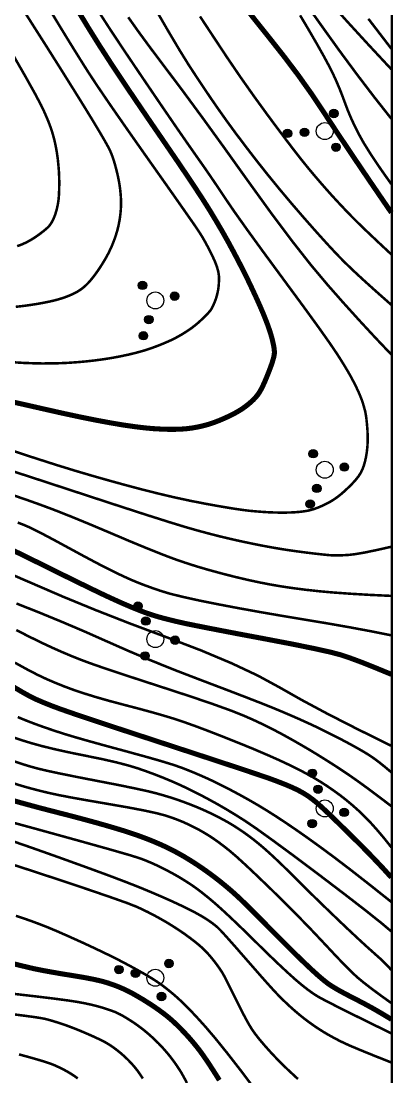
# Model space of a CAD drawing. Extents: x 396500 to 398250, y 1005980 to 1008200.
# Drawn here: x 398239.08 to 398250.08, y 1007941.11 to 1007972.28 of the extents above; entities that cross this region are included whole.
import ezdxf

# ---------------------------------------------------------------- set-up
doc = ezdxf.new("R2010")
doc.units = 0
doc.header["$LTSCALE"] = 0.5
doc.layers.get('0').update_dxf_attribs({"linetype": 'CONTINUOUS'})
doc.layers.add('ASSIST', color=7, linetype='CONTINUOUS', plot=False)
doc.layers.add('DGX', color=2, linetype='CONTINUOUS')
doc.layers.add('ZBTZ', color=3, linetype='CONTINUOUS')
doc.layers.add('绘图层', color=6, linetype='CONTINUOUS', lineweight=5)
doc.linetypes.add('1161', pattern='A,0,[149,AAA.SHX,S=0.15,R=0,X=0,Y=0],-1.6', length=1.6)

# ---------------------------------------------------------------- blocks, each defined once
blk = doc.blocks.new('*U110')
at = {"linetype": 'Continuous'}
for points in [[(-0.25, 2.2), (-0.238, 2.123), (-0.238, 2.277)], [(-0.238, 2.277), (-0.202, 2.053), (-0.202, 2.347)], [(-0.202, 2.053), (-0.238, 2.277), (-0.238, 2.123)], [(-0.202, 2.347), (-0.147, 1.998), (-0.147, 2.402)], [(-0.147, 1.998), (-0.202, 2.347), (-0.202, 2.053)], [(-0.147, 2.402), (-0.077, 1.962), (-0.077, 2.438)], [(-0.077, 1.962), (-0.147, 2.402), (-0.147, 1.998)], [(-0.077, 2.438), (0, 1.95), (0, 2.45)], [(0, 1.95), (-0.077, 2.438), (-0.077, 1.962)], [(0, 2.45), (0.077, 1.962), (0.077, 2.438)], [(0.077, 1.962), (0, 2.45), (0, 1.95)], [(0.077, 2.438), (0.147, 1.998), (0.147, 2.402)], [(0.147, 1.998), (0.077, 2.438), (0.077, 1.962)], [(0.147, 2.402), (0.202, 2.053), (0.202, 2.347)], [(0.202, 2.053), (0.147, 2.402), (0.147, 1.998)], [(0.202, 2.347), (0.238, 2.123), (0.238, 2.277)], [(0.238, 2.123), (0.202, 2.347), (0.202, 2.053)], [(0.25, 2.2), (0.238, 2.277), (0.238, 2.123)]]:
    blk.add_solid(points, dxfattribs=at)
blk = doc.blocks.new('*U109')
at = {"linetype": 'Continuous'}
for points in [[(-0.25, 1.2), (-0.238, 1.123), (-0.238, 1.277)], [(-0.238, 1.277), (-0.202, 1.053), (-0.202, 1.347)], [(-0.202, 1.053), (-0.238, 1.277), (-0.238, 1.123)], [(-0.202, 1.347), (-0.147, 0.998), (-0.147, 1.402)], [(-0.147, 0.998), (-0.202, 1.347), (-0.202, 1.053)], [(-0.147, 1.402), (-0.077, 0.962), (-0.077, 1.438)], [(-0.077, 0.962), (-0.147, 1.402), (-0.147, 0.998)], [(-0.077, 1.438), (0, 0.95), (0, 1.45)], [(0, 0.95), (-0.077, 1.438), (-0.077, 0.962)], [(0, 1.45), (0.077, 0.962), (0.077, 1.438)], [(0.077, 0.962), (0, 1.45), (0, 0.95)], [(0.077, 1.438), (0.147, 0.998), (0.147, 1.402)], [(0.147, 0.998), (0.077, 1.438), (0.077, 0.962)], [(0.147, 1.402), (0.202, 1.053), (0.202, 1.347)], [(0.202, 1.053), (0.147, 1.402), (0.147, 0.998)], [(0.202, 1.347), (0.238, 1.123), (0.238, 1.277)], [(0.238, 1.123), (0.202, 1.347), (0.202, 1.053)], [(0.25, 1.2), (0.238, 1.277), (0.238, 1.123)]]:
    blk.add_solid(points, dxfattribs=at)
blk = doc.blocks.new('*U108')
at = {"linetype": 'Continuous'}
for points in [[(-1.25, -0.6), (-1.238, -0.677), (-1.238, -0.523)], [(-1.238, -0.523), (-1.202, -0.747), (-1.202, -0.453)], [(-1.202, -0.747), (-1.238, -0.523), (-1.238, -0.677)], [(-1.202, -0.453), (-1.147, -0.802), (-1.147, -0.398)], [(-1.147, -0.802), (-1.202, -0.453), (-1.202, -0.747)], [(-1.147, -0.398), (-1.077, -0.838), (-1.077, -0.362)], [(-1.077, -0.838), (-1.147, -0.398), (-1.147, -0.802)], [(-1.077, -0.362), (-1, -0.85), (-1, -0.35)], [(-1, -0.85), (-1.077, -0.362), (-1.077, -0.838)], [(-1, -0.35), (-0.923, -0.838), (-0.923, -0.362)], [(-0.923, -0.838), (-1, -0.35), (-1, -0.85)], [(-0.923, -0.362), (-0.853, -0.802), (-0.853, -0.398)], [(-0.853, -0.802), (-0.923, -0.362), (-0.923, -0.838)], [(-0.853, -0.398), (-0.798, -0.747), (-0.798, -0.453)], [(-0.798, -0.747), (-0.853, -0.398), (-0.853, -0.802)], [(-0.798, -0.453), (-0.762, -0.677), (-0.762, -0.523)], [(-0.762, -0.677), (-0.798, -0.453), (-0.798, -0.747)], [(-0.75, -0.6), (-0.762, -0.523), (-0.762, -0.677)]]:
    blk.add_solid(points, dxfattribs=at)
blk = doc.blocks.new('*U107')
at = {"linetype": 'Continuous'}
for points in [[(0.75, -0.6), (0.762, -0.677), (0.762, -0.523)], [(0.762, -0.523), (0.798, -0.747), (0.798, -0.453)], [(0.798, -0.747), (0.762, -0.523), (0.762, -0.677)], [(0.798, -0.453), (0.853, -0.802), (0.853, -0.398)], [(0.853, -0.802), (0.798, -0.453), (0.798, -0.747)], [(0.853, -0.398), (0.923, -0.838), (0.923, -0.362)], [(0.923, -0.838), (0.853, -0.398), (0.853, -0.802)], [(0.923, -0.362), (1, -0.85), (1, -0.35)], [(1, -0.85), (0.923, -0.362), (0.923, -0.838)], [(1, -0.35), (1.077, -0.838), (1.077, -0.362)], [(1.077, -0.838), (1, -0.35), (1, -0.85)], [(1.077, -0.362), (1.147, -0.802), (1.147, -0.398)], [(1.147, -0.802), (1.077, -0.362), (1.077, -0.838)], [(1.147, -0.398), (1.202, -0.747), (1.202, -0.453)], [(1.202, -0.747), (1.147, -0.398), (1.147, -0.802)], [(1.202, -0.453), (1.238, -0.677), (1.238, -0.523)], [(1.238, -0.677), (1.202, -0.453), (1.202, -0.747)], [(1.25, -0.6), (1.238, -0.523), (1.238, -0.677)]]:
    blk.add_solid(points, dxfattribs=at)
blk = doc.blocks.new('gc160')
for centre, radius in [((0, 2.2), 0.25), ((0, 1.2), 0.25), ((0, 0), 0.5), ((-1, -0.6), 0.25), ((1, -0.6), 0.25)]:
    blk.add_circle(centre, radius)
at = {"linetype": 'Continuous'}
for name in ['*U110', '*U109', '*U108', '*U107']:
    blk.add_blockref(name, (0, 0), dxfattribs=at)

msp = doc.modelspace()

# ---------------------------------------------------------------- linework, layer by layer
at = {"layer": 'ASSIST', "linetype": '1161', "flags": 128}
msp.add_lwpolyline([(398250, 1007980.181), (398250, 1007900.306)], dxfattribs=at)
at = {"layer": 'DGX', "linetype": 'Continuous', "const_width": 0.075}
for points in [[(398238.869, 1007973.042), (398239.358, 1007972.273), (398239.843, 1007971.51), (398240.29, 1007970.801), (398240.667, 1007970.198), (398240.976, 1007969.7), (398241.215, 1007969.309), (398241.4, 1007969), (398241.543, 1007968.754), (398241.646, 1007968.57), (398241.707, 1007968.448), (398241.748, 1007968.349), (398241.789, 1007968.236), (398241.829, 1007968.109), (398241.869, 1007967.966), (398241.906, 1007967.821), (398241.937, 1007967.684), (398241.963, 1007967.554), (398241.983, 1007967.432), (398241.999, 1007967.315), (398242.011, 1007967.199), (398242.02, 1007967.083), (398242.025, 1007966.967), (398242.025, 1007966.847), (398242.018, 1007966.717), (398242.005, 1007966.578), (398241.985, 1007966.429), (398241.956, 1007966.272), (398241.917, 1007966.112), (398241.868, 1007965.948), (398241.808, 1007965.779), (398241.737, 1007965.607), (398241.655, 1007965.435), (398241.561, 1007965.262), (398241.455, 1007965.088), (398241.346, 1007964.922), (398241.241, 1007964.776), (398241.141, 1007964.649), (398241.046, 1007964.542), (398240.95, 1007964.449), (398240.844, 1007964.365), (398240.73, 1007964.292), (398240.608, 1007964.228), (398240.478, 1007964.172), (398240.341, 1007964.121), (398240.198, 1007964.075), (398240.048, 1007964.035), (398239.888, 1007963.998), (398239.715, 1007963.964), (398239.528, 1007963.931), (398239.328, 1007963.9), (398239.122, 1007963.872), (398238.919, 1007963.849)], [(398239.901, 1007972.657), (398240.234, 1007972.106), (398240.536, 1007971.613), (398240.806, 1007971.178), (398241.044, 1007970.8), (398241.323, 1007970.375), (398241.714, 1007969.8), (398242.219, 1007969.073), (398242.835, 1007968.196), (398243.435, 1007967.346), (398243.886, 1007966.703), (398244.19, 1007966.267), (398244.345, 1007966.037), (398244.429, 1007965.901), (398244.517, 1007965.747), (398244.609, 1007965.574), (398244.706, 1007965.382), (398244.794, 1007965.191), (398244.857, 1007965.023), (398244.897, 1007964.877), (398244.914, 1007964.753), (398244.915, 1007964.643), (398244.911, 1007964.538), (398244.902, 1007964.437), (398244.888, 1007964.341), (398244.869, 1007964.248), (398244.846, 1007964.16), (398244.82, 1007964.074), (398244.789, 1007963.993), (398244.757, 1007963.918), (398244.728, 1007963.854), (398244.7, 1007963.801), (398244.674, 1007963.758), (398244.639, 1007963.714), (398244.585, 1007963.653), (398244.512, 1007963.578), (398244.419, 1007963.487), (398244.317, 1007963.392), (398244.215, 1007963.306), (398244.114, 1007963.228), (398244.013, 1007963.157), (398243.914, 1007963.093), (398243.817, 1007963.033), (398243.723, 1007962.979), (398243.632, 1007962.929), (398243.531, 1007962.878), (398243.408, 1007962.822), (398243.263, 1007962.76), (398243.095, 1007962.693), (398242.909, 1007962.624), (398242.708, 1007962.559), (398242.491, 1007962.498), (398242.259, 1007962.441), (398242.016, 1007962.389), (398241.766, 1007962.342), (398241.51, 1007962.301), (398241.247, 1007962.266), (398240.982, 1007962.236), (398240.72, 1007962.213), (398240.462, 1007962.195), (398240.208, 1007962.184), (398239.952, 1007962.178), (398239.69, 1007962.177), (398239.422, 1007962.183), (398239.147, 1007962.193), (398238.843, 1007962.212)], [(398242.969, 1007972.766), (398243.411, 1007972.002), (398243.761, 1007971.412), (398244.02, 1007970.994), (398244.236, 1007970.663), (398244.455, 1007970.333), (398244.677, 1007970.004), (398244.904, 1007969.675), (398245.144, 1007969.336), (398245.409, 1007968.973), (398245.7, 1007968.587), (398246.015, 1007968.177), (398246.349, 1007967.755), (398246.697, 1007967.328), (398247.058, 1007966.898), (398247.432, 1007966.464), (398247.792, 1007966.056), (398248.109, 1007965.705), (398248.383, 1007965.41), (398248.616, 1007965.172), (398248.86, 1007964.935), (398249.172, 1007964.646), (398249.552, 1007964.303), (398250, 1007963.907)], [(398250, 1007969.402), (398249.488, 1007970.052), (398248.98, 1007970.719), (398248.475, 1007971.403), (398247.973, 1007972.103), (398247.467, 1007972.815)], [(398248.221, 1007972.806), (398248.676, 1007972.297), (398249.269, 1007971.649), (398250, 1007970.863)], [(398238.529, 1007959.698), (398239.392, 1007959.413), (398240.101, 1007959.185), (398240.656, 1007959.014), (398241.137, 1007958.872), (398241.624, 1007958.733), (398242.116, 1007958.597), (398242.614, 1007958.464), (398243.109, 1007958.339), (398243.591, 1007958.225), (398244.06, 1007958.124), (398244.517, 1007958.034), (398244.936, 1007957.959), (398245.293, 1007957.899), (398245.588, 1007957.855), (398245.819, 1007957.826), (398246.016, 1007957.808), (398246.204, 1007957.794), (398246.383, 1007957.783), (398246.554, 1007957.776), (398246.716, 1007957.773), (398246.866, 1007957.773), (398247.007, 1007957.776), (398247.136, 1007957.782), (398247.256, 1007957.791), (398247.366, 1007957.803), (398247.467, 1007957.817), (398247.558, 1007957.834), (398247.649, 1007957.857), (398247.75, 1007957.889), (398247.859, 1007957.93), (398247.977, 1007957.981), (398248.096, 1007958.039), (398248.208, 1007958.1), (398248.313, 1007958.165), (398248.41, 1007958.234), (398248.507, 1007958.31), (398248.61, 1007958.399), (398248.719, 1007958.501), (398248.834, 1007958.614), (398248.943, 1007958.732), (398249.032, 1007958.845), (398249.102, 1007958.955), (398249.153, 1007959.061), (398249.192, 1007959.171), (398249.225, 1007959.291), (398249.254, 1007959.422), (398249.277, 1007959.563), (398249.294, 1007959.714), (398249.302, 1007959.874), (398249.302, 1007960.041), (398249.295, 1007960.218), (398249.281, 1007960.386), (398249.266, 1007960.532), (398249.249, 1007960.655), (398249.23, 1007960.755), (398249.207, 1007960.844), (398249.182, 1007960.933), (398249.154, 1007961.024), (398249.123, 1007961.115), (398249.084, 1007961.214), (398249.034, 1007961.33), (398248.973, 1007961.462), (398248.899, 1007961.611), (398248.81, 1007961.781), (398248.698, 1007961.976), (398248.565, 1007962.196), (398248.41, 1007962.441), (398248.185, 1007962.774), (398247.843, 1007963.258), (398247.383, 1007963.891), (398246.807, 1007964.674), (398246.224, 1007965.467), (398245.743, 1007966.13), (398245.366, 1007966.662), (398245.092, 1007967.064), (398244.872, 1007967.395), (398244.656, 1007967.714), (398244.444, 1007968.021), (398244.236, 1007968.316), (398243.985, 1007968.675), (398243.64, 1007969.174), (398243.203, 1007969.813), (398242.673, 1007970.593), (398242.147, 1007971.373), (398241.723, 1007972.011), (398241.401, 1007972.509)], [(398242.238, 1007972.399), (398242.53, 1007971.986), (398242.901, 1007971.48), (398243.353, 1007970.88), (398243.872, 1007970.189), (398244.447, 1007969.407), (398245.078, 1007968.534), (398245.765, 1007967.572), (398246.449, 1007966.624), (398247.069, 1007965.795), (398247.627, 1007965.085), (398248.122, 1007964.495), (398248.586, 1007963.968), (398249.054, 1007963.45), (398249.525, 1007962.941), (398250, 1007962.44)], [(398250, 1007965.397), (398249.594, 1007965.777), (398249.261, 1007966.093), (398249.002, 1007966.343), (398248.817, 1007966.529), (398248.669, 1007966.683), (398248.52, 1007966.84), (398248.372, 1007966.999), (398248.224, 1007967.161), (398248.072, 1007967.332), (398247.91, 1007967.517), (398247.738, 1007967.718), (398247.557, 1007967.934), (398247.344, 1007968.198), (398247.074, 1007968.545), (398246.748, 1007968.976), (398246.366, 1007969.489), (398245.958, 1007970.051), (398245.552, 1007970.627), (398245.15, 1007971.218), (398244.751, 1007971.822), (398244.356, 1007972.422)], [(398250, 1007971.47), (398249.323, 1007972.353)], [(398238.961, 1007965.64), (398239.102, 1007965.692), (398239.229, 1007965.75), (398239.354, 1007965.818), (398239.479, 1007965.895), (398239.602, 1007965.981), (398239.714, 1007966.066), (398239.802, 1007966.138), (398239.867, 1007966.196), (398239.909, 1007966.241), (398239.938, 1007966.281), (398239.966, 1007966.323), (398239.992, 1007966.368), (398240.016, 1007966.414), (398240.039, 1007966.465), (398240.061, 1007966.519), (398240.083, 1007966.577), (398240.103, 1007966.64), (398240.123, 1007966.707), (398240.14, 1007966.78), (398240.157, 1007966.858), (398240.171, 1007966.941), (398240.184, 1007967.038), (398240.193, 1007967.156), (398240.199, 1007967.297), (398240.202, 1007967.459), (398240.201, 1007967.635), (398240.194, 1007967.815), (398240.18, 1007968.001), (398240.161, 1007968.191), (398240.135, 1007968.383), (398240.102, 1007968.572), (398240.062, 1007968.757), (398240.014, 1007968.94), (398239.954, 1007969.13), (398239.875, 1007969.338), (398239.779, 1007969.564), (398239.664, 1007969.807), (398239.482, 1007970.151), (398239.188, 1007970.678), (398238.779, 1007971.39)], [(398250, 1007956.765), (398249.569, 1007956.668), (398249.217, 1007956.595), (398248.945, 1007956.548), (398248.753, 1007956.525), (398248.609, 1007956.516), (398248.481, 1007956.511), (398248.371, 1007956.509), (398248.277, 1007956.51), (398248.162, 1007956.518), (398247.987, 1007956.535), (398247.752, 1007956.561), (398247.458, 1007956.597), (398247.141, 1007956.639), (398246.837, 1007956.684), (398246.548, 1007956.732), (398246.273, 1007956.782), (398246.004, 1007956.835), (398245.735, 1007956.89), (398245.466, 1007956.948), (398245.196, 1007957.01), (398244.916, 1007957.077), (398244.614, 1007957.155), (398244.291, 1007957.242), (398243.947, 1007957.34), (398243.466, 1007957.487), (398242.731, 1007957.72), (398241.743, 1007958.041), (398240.502, 1007958.448), (398239.273, 1007958.851), (398238.321, 1007959.157)], [(398250, 1007955.314), (398249.356, 1007955.344), (398248.784, 1007955.378), (398248.283, 1007955.414), (398247.854, 1007955.453), (398247.471, 1007955.495), (398247.106, 1007955.542), (398246.761, 1007955.593), (398246.436, 1007955.649), (398246.109, 1007955.712), (398245.762, 1007955.787), (398245.394, 1007955.874), (398245.005, 1007955.973), (398244.617, 1007956.079), (398244.253, 1007956.186), (398243.911, 1007956.295), (398243.591, 1007956.406), (398243.242, 1007956.538), (398242.812, 1007956.71), (398242.299, 1007956.922), (398241.704, 1007957.175), (398241.098, 1007957.431), (398240.554, 1007957.655), (398240.071, 1007957.846), (398239.649, 1007958.004), (398239.257, 1007958.144), (398238.864, 1007958.279)], [(398238.977, 1007957.48), (398239.123, 1007957.423), (398239.26, 1007957.367), (398239.434, 1007957.285), (398239.69, 1007957.155), (398240.028, 1007956.976), (398240.448, 1007956.748), (398240.877, 1007956.515), (398241.242, 1007956.32), (398241.543, 1007956.162), (398241.78, 1007956.043), (398241.977, 1007955.948), (398242.155, 1007955.865), (398242.315, 1007955.793), (398242.458, 1007955.732), (398242.603, 1007955.674), (398242.773, 1007955.61), (398242.966, 1007955.54), (398243.183, 1007955.465), (398243.461, 1007955.381), (398243.834, 1007955.288), (398244.303, 1007955.184), (398244.868, 1007955.07), (398245.489, 1007954.952), (398246.126, 1007954.837), (398246.779, 1007954.724), (398247.448, 1007954.613), (398248.115, 1007954.502), (398248.763, 1007954.388), (398249.391, 1007954.271), (398250, 1007954.15)], [(398238.939, 1007955.09), (398239.66, 1007954.803), (398240.348, 1007954.519), (398241.003, 1007954.239), (398241.626, 1007953.962), (398242.253, 1007953.685), (398242.921, 1007953.403), (398243.631, 1007953.117), (398244.383, 1007952.828), (398245.094, 1007952.558), (398245.681, 1007952.333), (398246.145, 1007952.152), (398246.485, 1007952.016), (398246.758, 1007951.903), (398247.023, 1007951.79), (398247.279, 1007951.678), (398247.526, 1007951.566), (398247.771, 1007951.452), (398248.021, 1007951.33), (398248.277, 1007951.202), (398248.538, 1007951.068), (398248.786, 1007950.936), (398249.003, 1007950.816), (398249.189, 1007950.708), (398249.345, 1007950.613), (398249.491, 1007950.513), (398249.648, 1007950.395), (398249.818, 1007950.259), (398250, 1007950.105)], [(398250, 1007949.105), (398249.629, 1007949.387), (398249.304, 1007949.63), (398249.025, 1007949.833), (398248.792, 1007949.997), (398248.576, 1007950.143), (398248.35, 1007950.292), (398248.113, 1007950.443), (398247.866, 1007950.598), (398247.609, 1007950.755), (398247.343, 1007950.911), (398247.069, 1007951.068), (398246.786, 1007951.225), (398246.497, 1007951.378), (398246.206, 1007951.523), (398245.913, 1007951.66), (398245.618, 1007951.789), (398245.254, 1007951.933), (398244.752, 1007952.114), (398244.113, 1007952.332), (398243.338, 1007952.586), (398242.566, 1007952.837), (398241.94, 1007953.044), (398241.459, 1007953.205), (398241.124, 1007953.322), (398240.858, 1007953.421), (398240.583, 1007953.53), (398240.299, 1007953.65), (398240.008, 1007953.779), (398239.691, 1007953.927), (398239.333, 1007954.102), (398238.933, 1007954.305)], [(398238.895, 1007953.341), (398239.275, 1007953.132), (398239.561, 1007952.984), (398239.806, 1007952.868), (398240.066, 1007952.755), (398240.338, 1007952.645), (398240.624, 1007952.539), (398240.937, 1007952.434), (398241.289, 1007952.325), (398241.681, 1007952.213), (398242.113, 1007952.098), (398242.541, 1007951.986), (398242.923, 1007951.882), (398243.259, 1007951.786), (398243.549, 1007951.699), (398243.844, 1007951.602), (398244.196, 1007951.477), (398244.605, 1007951.323), (398245.071, 1007951.142), (398245.541, 1007950.954), (398245.965, 1007950.78), (398246.341, 1007950.619), (398246.67, 1007950.473), (398246.962, 1007950.336), (398247.229, 1007950.205), (398247.469, 1007950.08), (398247.683, 1007949.961), (398247.884, 1007949.841), (398248.084, 1007949.713), (398248.282, 1007949.577), (398248.48, 1007949.434), (398248.673, 1007949.283), (398248.862, 1007949.125), (398249.045, 1007948.961), (398249.222, 1007948.79), (398249.402, 1007948.603), (398249.591, 1007948.391), (398249.791, 1007948.154), (398250, 1007947.892)], [(398238.977, 1007951.736), (398239.222, 1007951.635), (398239.448, 1007951.548), (398239.667, 1007951.468), (398239.888, 1007951.391), (398240.113, 1007951.315), (398240.34, 1007951.242), (398240.623, 1007951.156), (398241.012, 1007951.044), (398241.509, 1007950.906), (398242.112, 1007950.742), (398242.711, 1007950.578), (398243.192, 1007950.441), (398243.557, 1007950.329), (398243.804, 1007950.244), (398243.994, 1007950.17), (398244.185, 1007950.092), (398244.379, 1007950.009), (398244.574, 1007949.922), (398244.78, 1007949.826), (398245.005, 1007949.714), (398245.251, 1007949.588), (398245.517, 1007949.446), (398245.791, 1007949.294), (398246.062, 1007949.137), (398246.332, 1007948.973), (398246.598, 1007948.804), (398246.877, 1007948.62), (398247.184, 1007948.411), (398247.518, 1007948.177), (398247.879, 1007947.917), (398248.293, 1007947.611), (398248.785, 1007947.236), (398249.354, 1007946.791), (398250, 1007946.277)], [(398238.82, 1007951.144), (398239.098, 1007951.052), (398239.382, 1007950.965), (398239.697, 1007950.878), (398240.07, 1007950.787), (398240.499, 1007950.692), (398240.985, 1007950.593), (398241.467, 1007950.495), (398241.884, 1007950.4), (398242.236, 1007950.308), (398242.522, 1007950.221), (398242.774, 1007950.133), (398243.024, 1007950.041), (398243.271, 1007949.944), (398243.516, 1007949.842), (398243.765, 1007949.732), (398244.023, 1007949.61), (398244.292, 1007949.476), (398244.57, 1007949.329), (398244.853, 1007949.174), (398245.131, 1007949.013), (398245.407, 1007948.846), (398245.679, 1007948.674), (398246.02, 1007948.442), (398246.501, 1007948.096), (398247.124, 1007947.637), (398247.887, 1007947.064), (398248.644, 1007946.488), (398249.248, 1007946.02), (398249.7, 1007945.66), (398250, 1007945.407)], [(398238.84, 1007950.438), (398239.108, 1007950.349), (398239.36, 1007950.273), (398239.596, 1007950.209), (398239.876, 1007950.143), (398240.261, 1007950.061), (398240.752, 1007949.962), (398241.349, 1007949.846), (398241.943, 1007949.731), (398242.429, 1007949.631), (398242.806, 1007949.549), (398243.074, 1007949.482), (398243.283, 1007949.423), (398243.484, 1007949.362), (398243.676, 1007949.299), (398243.86, 1007949.234), (398244.037, 1007949.167), (398244.209, 1007949.099), (398244.376, 1007949.029), (398244.539, 1007948.957), (398244.697, 1007948.882), (398244.854, 1007948.804), (398245.009, 1007948.723), (398245.163, 1007948.639), (398245.315, 1007948.549), (398245.468, 1007948.452), (398245.622, 1007948.349), (398245.775, 1007948.239), (398245.93, 1007948.122), (398246.087, 1007947.996), (398246.245, 1007947.862), (398246.404, 1007947.72), (398246.579, 1007947.558), (398246.782, 1007947.364), (398247.014, 1007947.137), (398247.274, 1007946.878), (398247.555, 1007946.598), (398247.85, 1007946.309), (398248.159, 1007946.01), (398248.481, 1007945.701), (398248.791, 1007945.407), (398249.065, 1007945.151), (398249.302, 1007944.934), (398249.502, 1007944.755), (398249.67, 1007944.605), (398249.809, 1007944.473), (398249.919, 1007944.36), (398250, 1007944.265)], [(398238.886, 1007949.77), (398239.091, 1007949.706), (398239.292, 1007949.649), (398239.495, 1007949.595), (398239.702, 1007949.542), (398239.912, 1007949.492), (398240.179, 1007949.434), (398240.554, 1007949.362), (398241.039, 1007949.275), (398241.632, 1007949.173), (398242.223, 1007949.07), (398242.7, 1007948.979), (398243.064, 1007948.9), (398243.314, 1007948.835), (398243.504, 1007948.773), (398243.687, 1007948.706), (398243.863, 1007948.634), (398244.032, 1007948.557), (398244.195, 1007948.476), (398244.35, 1007948.394), (398244.497, 1007948.309), (398244.637, 1007948.223), (398244.776, 1007948.13), (398244.921, 1007948.027), (398245.071, 1007947.914), (398245.228, 1007947.789), (398245.423, 1007947.622), (398245.689, 1007947.38), (398246.026, 1007947.062), (398246.434, 1007946.669), (398246.866, 1007946.244), (398247.275, 1007945.832), (398247.661, 1007945.433), (398248.025, 1007945.047), (398248.35, 1007944.699), (398248.62, 1007944.417), (398248.837, 1007944.2), (398249, 1007944.049), (398249.164, 1007943.913), (398249.385, 1007943.741), (398249.664, 1007943.533), (398250, 1007943.291)], [(398250, 1007942.397), (398249.156, 1007942.811), (398248.514, 1007943.13), (398248.074, 1007943.354), (398247.835, 1007943.483), (398247.69, 1007943.576), (398247.529, 1007943.692), (398247.352, 1007943.831), (398247.16, 1007943.994), (398246.936, 1007944.196), (398246.661, 1007944.453), (398246.337, 1007944.764), (398245.964, 1007945.131), (398245.591, 1007945.497), (398245.268, 1007945.806), (398244.996, 1007946.059), (398244.775, 1007946.256), (398244.586, 1007946.415), (398244.41, 1007946.556), (398244.249, 1007946.678), (398244.101, 1007946.782), (398243.96, 1007946.873), (398243.822, 1007946.96), (398243.686, 1007947.041), (398243.552, 1007947.116), (398243.422, 1007947.186), (398243.297, 1007947.251), (398243.178, 1007947.311), (398243.064, 1007947.365), (398242.951, 1007947.417), (398242.833, 1007947.467), (398242.711, 1007947.517), (398242.584, 1007947.565), (398242.294, 1007947.656), (398241.68, 1007947.833), (398240.744, 1007948.095), (398239.485, 1007948.443), (398238.205, 1007948.792)], [(398247.245, 1007941.049), (398246.951, 1007941.321), (398246.691, 1007941.575), (398246.465, 1007941.812), (398246.273, 1007942.027), (398246.112, 1007942.216), (398245.983, 1007942.381), (398245.885, 1007942.52), (398245.794, 1007942.67), (398245.686, 1007942.866), (398245.559, 1007943.11), (398245.414, 1007943.401), (398245.275, 1007943.684), (398245.165, 1007943.904), (398245.084, 1007944.062), (398245.032, 1007944.157), (398244.989, 1007944.227), (398244.935, 1007944.308), (398244.87, 1007944.4), (398244.793, 1007944.503), (398244.709, 1007944.61), (398244.622, 1007944.713), (398244.531, 1007944.811), (398244.438, 1007944.904), (398244.332, 1007944.999), (398244.207, 1007945.102), (398244.062, 1007945.213), (398243.898, 1007945.333), (398243.722, 1007945.453), (398243.543, 1007945.569), (398243.362, 1007945.68), (398243.177, 1007945.786), (398242.994, 1007945.886), (398242.816, 1007945.978), (398242.642, 1007946.063), (398242.472, 1007946.14), (398242.207, 1007946.244), (398241.745, 1007946.408), (398241.087, 1007946.634), (398240.231, 1007946.921), (398239.354, 1007947.21), (398238.63, 1007947.444)], [(398246.024, 1007940.682), (398245.558, 1007941.3), (398245.151, 1007941.823), (398244.806, 1007942.251), (398244.521, 1007942.586), (398244.278, 1007942.855), (398244.06, 1007943.088), (398243.865, 1007943.284), (398243.694, 1007943.444), (398243.537, 1007943.58), (398243.385, 1007943.704), (398243.238, 1007943.817), (398243.095, 1007943.917), (398242.937, 1007944.019), (398242.743, 1007944.135), (398242.513, 1007944.266), (398242.248, 1007944.41), (398241.95, 1007944.567), (398241.62, 1007944.731), (398241.26, 1007944.904), (398240.869, 1007945.086), (398240.487, 1007945.258), (398240.154, 1007945.405), (398239.869, 1007945.525), (398239.633, 1007945.618), (398239.412, 1007945.7), (398239.176, 1007945.784), (398238.924, 1007945.869)], [(398243.969, 1007940.932), (398243.887, 1007941.089), (398243.812, 1007941.223), (398243.737, 1007941.343), (398243.66, 1007941.459), (398243.58, 1007941.572), (398243.498, 1007941.682), (398243.412, 1007941.789), (398243.323, 1007941.894), (398243.231, 1007941.997), (398243.135, 1007942.097), (398243.037, 1007942.194), (398242.936, 1007942.289), (398242.832, 1007942.381), (398242.726, 1007942.471), (398242.617, 1007942.556), (398242.507, 1007942.638), (398242.395, 1007942.716), (398242.281, 1007942.79), (398242.173, 1007942.857), (398242.078, 1007942.913), (398241.996, 1007942.958), (398241.926, 1007942.993), (398241.852, 1007943.026), (398241.754, 1007943.063), (398241.634, 1007943.104), (398241.491, 1007943.151), (398241.328, 1007943.198), (398241.15, 1007943.243), (398240.956, 1007943.285), (398240.746, 1007943.324), (398240.463, 1007943.368), (398240.05, 1007943.423), (398239.506, 1007943.489), (398238.833, 1007943.567)], [(398238.797, 1007942.966), (398239.158, 1007942.92), (398239.441, 1007942.882), (398239.645, 1007942.851), (398239.77, 1007942.827), (398239.866, 1007942.803), (398239.981, 1007942.771), (398240.115, 1007942.73), (398240.267, 1007942.681), (398240.437, 1007942.622), (398240.623, 1007942.552), (398240.824, 1007942.471), (398241.041, 1007942.379), (398241.248, 1007942.287), (398241.418, 1007942.206), (398241.553, 1007942.137), (398241.651, 1007942.08), (398241.73, 1007942.029), (398241.805, 1007941.977), (398241.877, 1007941.924), (398241.945, 1007941.87), (398242.012, 1007941.816), (398242.077, 1007941.759), (398242.141, 1007941.701), (398242.203, 1007941.642), (398242.265, 1007941.58), (398242.327, 1007941.515), (398242.388, 1007941.446), (398242.449, 1007941.374), (398242.514, 1007941.29), (398242.587, 1007941.187), (398242.668, 1007941.063)]]:
    msp.add_lwpolyline(points, dxfattribs=at)
at = {"layer": 'DGX', "color": 3, "linetype": 'Continuous', "lineweight": -2, "const_width": 0.15}
for points in [[(398250, 1007966.631), (398249.361, 1007967.567), (398248.811, 1007968.38), (398248.35, 1007969.071), (398247.976, 1007969.64), (398247.633, 1007970.153), (398247.26, 1007970.678), (398246.857, 1007971.213), (398246.426, 1007971.76), (398245.969, 1007972.332), (398245.49, 1007972.941)], [(398240.724, 1007972.643), (398241.058, 1007972.093), (398241.38, 1007971.577), (398241.691, 1007971.095), (398242.019, 1007970.599), (398242.393, 1007970.042), (398242.813, 1007969.424), (398243.28, 1007968.743), (398243.732, 1007968.083), (398244.109, 1007967.523), (398244.411, 1007967.063), (398244.638, 1007966.704), (398244.824, 1007966.396), (398245.002, 1007966.092), (398245.173, 1007965.79), (398245.335, 1007965.49), (398245.49, 1007965.197), (398245.635, 1007964.911), (398245.773, 1007964.633), (398245.901, 1007964.363), (398246.019, 1007964.108), (398246.124, 1007963.874), (398246.215, 1007963.661), (398246.293, 1007963.468), (398246.36, 1007963.292), (398246.416, 1007963.129), (398246.462, 1007962.977), (398246.498, 1007962.838), (398246.525, 1007962.715), (398246.542, 1007962.613), (398246.55, 1007962.531), (398246.549, 1007962.47), (398246.541, 1007962.417), (398246.529, 1007962.359), (398246.513, 1007962.297), (398246.493, 1007962.231), (398246.469, 1007962.156), (398246.437, 1007962.067), (398246.398, 1007961.964), (398246.352, 1007961.846), (398246.303, 1007961.727), (398246.256, 1007961.616), (398246.21, 1007961.516), (398246.165, 1007961.424), (398246.117, 1007961.34), (398246.063, 1007961.259), (398246.001, 1007961.182), (398245.932, 1007961.108), (398245.856, 1007961.037), (398245.776, 1007960.968), (398245.69, 1007960.902), (398245.599, 1007960.837), (398245.496, 1007960.772), (398245.377, 1007960.705), (398245.241, 1007960.635), (398245.089, 1007960.564), (398244.928, 1007960.495), (398244.769, 1007960.434), (398244.61, 1007960.381), (398244.451, 1007960.337), (398244.292, 1007960.301), (398244.129, 1007960.272), (398243.964, 1007960.251), (398243.796, 1007960.238), (398243.617, 1007960.232), (398243.422, 1007960.232), (398243.209, 1007960.239), (398242.98, 1007960.252), (398242.722, 1007960.275), (398242.425, 1007960.311), (398242.088, 1007960.36), (398241.712, 1007960.423), (398241.293, 1007960.501), (398240.825, 1007960.595), (398240.31, 1007960.705), (398239.747, 1007960.832), (398239.128, 1007960.973), (398238.444, 1007961.125)], [(398238.516, 1007956.813), (398239.073, 1007956.545), (398239.751, 1007956.211), (398240.427, 1007955.876), (398240.978, 1007955.606), (398241.403, 1007955.4), (398241.701, 1007955.26), (398241.927, 1007955.157), (398242.135, 1007955.065), (398242.325, 1007954.984), (398242.497, 1007954.914), (398242.658, 1007954.851), (398242.818, 1007954.793), (398242.975, 1007954.741), (398243.131, 1007954.694), (398243.295, 1007954.649), (398243.48, 1007954.602), (398243.685, 1007954.553), (398243.91, 1007954.502), (398244.231, 1007954.436), (398244.724, 1007954.339), (398245.388, 1007954.211), (398246.223, 1007954.054), (398247.057, 1007953.895), (398247.716, 1007953.761), (398248.199, 1007953.654), (398248.508, 1007953.573), (398248.768, 1007953.486), (398249.103, 1007953.362), (398249.513, 1007953.199), (398250, 1007952.998)], [(398250, 1007947.002), (398249.745, 1007947.283), (398249.461, 1007947.583), (398249.149, 1007947.904), (398248.808, 1007948.243), (398248.484, 1007948.561), (398248.222, 1007948.815), (398248.023, 1007949.005), (398247.885, 1007949.131), (398247.781, 1007949.221), (398247.681, 1007949.302), (398247.584, 1007949.374), (398247.492, 1007949.436), (398247.397, 1007949.494), (398247.293, 1007949.552), (398247.18, 1007949.609), (398247.057, 1007949.666), (398246.921, 1007949.724), (398246.767, 1007949.786), (398246.594, 1007949.853), (398246.403, 1007949.923), (398246.065, 1007950.039), (398245.453, 1007950.244), (398244.567, 1007950.536), (398243.405, 1007950.917), (398242.234, 1007951.301), (398241.317, 1007951.604), (398240.654, 1007951.827), (398240.245, 1007951.969), (398239.978, 1007952.068), (398239.741, 1007952.163), (398239.533, 1007952.253), (398239.356, 1007952.338), (398239.149, 1007952.452), (398238.854, 1007952.625)], [(398238.718, 1007949.305), (398239.187, 1007949.174), (398239.649, 1007949.049), (398240.105, 1007948.931), (398240.537, 1007948.82), (398240.926, 1007948.717), (398241.274, 1007948.622), (398241.579, 1007948.536), (398241.85, 1007948.456), (398242.095, 1007948.382), (398242.313, 1007948.311), (398242.504, 1007948.246), (398242.679, 1007948.182), (398242.847, 1007948.118), (398243.009, 1007948.052), (398243.163, 1007947.986), (398243.312, 1007947.918), (398243.457, 1007947.848), (398243.597, 1007947.777), (398243.732, 1007947.703), (398243.865, 1007947.628), (398243.996, 1007947.549), (398244.127, 1007947.468), (398244.256, 1007947.385), (398244.385, 1007947.298), (398244.515, 1007947.207), (398244.646, 1007947.112), (398244.779, 1007947.014), (398244.912, 1007946.91), (398245.046, 1007946.802), (398245.182, 1007946.689), (398245.319, 1007946.571), (398245.483, 1007946.422), (398245.699, 1007946.215), (398245.966, 1007945.95), (398246.284, 1007945.627), (398246.615, 1007945.292), (398246.918, 1007944.988), (398247.194, 1007944.715), (398247.443, 1007944.474), (398247.662, 1007944.267), (398247.851, 1007944.096), (398248.009, 1007943.962), (398248.136, 1007943.863), (398248.268, 1007943.776), (398248.439, 1007943.675), (398248.649, 1007943.56), (398248.899, 1007943.431), (398249.17, 1007943.291), (398249.443, 1007943.142), (398249.72, 1007942.982), (398250, 1007942.812)]]:
    msp.add_lwpolyline(points, dxfattribs=at)
at = {"layer": 'DGX', "linetype": 'Continuous', "const_width": 0.075, "flags": 128}
for points in [[(398250, 1007967.471), (398249.669, 1007967.942), (398249.397, 1007968.348), (398249.184, 1007968.69), (398249.029, 1007968.968), (398248.909, 1007969.209), (398248.802, 1007969.443), (398248.708, 1007969.669), (398248.626, 1007969.887), (398248.548, 1007970.099), (398248.464, 1007970.31), (398248.375, 1007970.519), (398248.28, 1007970.726), (398248.162, 1007970.962), (398248.001, 1007971.261), (398247.798, 1007971.621), (398247.554, 1007972.042), (398247.308, 1007972.456)], [(398238.556, 1007956.05), (398239.408, 1007955.682), (398240.305, 1007955.294), (398241.261, 1007954.901), (398242.274, 1007954.504), (398243.346, 1007954.102), (398244.382, 1007953.706), (398245.287, 1007953.325), (398246.062, 1007952.96), (398246.707, 1007952.609), (398247.348, 1007952.245), (398248.11, 1007951.836), (398248.994, 1007951.384), (398250, 1007950.887)], [(398238.692, 1007948.119), (398239.352, 1007947.891), (398240.162, 1007947.604), (398240.979, 1007947.309), (398241.663, 1007947.058), (398242.213, 1007946.849), (398242.63, 1007946.684), (398242.966, 1007946.543), (398243.275, 1007946.41), (398243.555, 1007946.285), (398243.807, 1007946.167), (398244.03, 1007946.058), (398244.221, 1007945.959), (398244.38, 1007945.871), (398244.508, 1007945.794), (398244.614, 1007945.724), (398244.709, 1007945.657), (398244.792, 1007945.594), (398244.864, 1007945.534), (398244.968, 1007945.431), (398245.146, 1007945.236), (398245.399, 1007944.951), (398245.727, 1007944.575), (398246.062, 1007944.191), (398246.335, 1007943.882), (398246.547, 1007943.648), (398246.698, 1007943.489), (398246.819, 1007943.37), (398246.938, 1007943.256), (398247.056, 1007943.147), (398247.174, 1007943.044), (398247.291, 1007942.945), (398247.408, 1007942.851), (398247.525, 1007942.762), (398247.641, 1007942.677), (398247.758, 1007942.595), (398247.876, 1007942.517), (398247.995, 1007942.442), (398248.116, 1007942.37), (398248.239, 1007942.301), (398248.366, 1007942.232), (398248.497, 1007942.165), (398248.632, 1007942.1), (398248.82, 1007942.016), (398249.111, 1007941.894), (398249.504, 1007941.734), (398250, 1007941.537)], [(398239.014, 1007941.776), (398239.291, 1007941.701), (398239.535, 1007941.631), (398239.734, 1007941.572), (398239.888, 1007941.522), (398239.996, 1007941.483), (398240.083, 1007941.447), (398240.174, 1007941.405), (398240.268, 1007941.359), (398240.367, 1007941.308), (398240.466, 1007941.253), (398240.562, 1007941.195), (398240.656, 1007941.133), (398240.747, 1007941.067)]]:
    msp.add_lwpolyline(points, dxfattribs=at)
at = {"layer": 'DGX', "color": 3, "linetype": 'Continuous', "lineweight": -2, "const_width": 0.15, "flags": 128}
msp.add_lwpolyline([(398238.174, 1007944.621), (398239.011, 1007944.412), (398239.439, 1007944.31), (398239.68, 1007944.261), (398239.953, 1007944.211), (398240.258, 1007944.158), (398240.594, 1007944.104), (398240.923, 1007944.049), (398241.206, 1007943.995), (398241.442, 1007943.941), (398241.631, 1007943.887), (398241.794, 1007943.832), (398241.948, 1007943.773), (398242.095, 1007943.71), (398242.233, 1007943.644), (398242.372, 1007943.57), (398242.519, 1007943.487), (398242.675, 1007943.394), (398242.839, 1007943.291), (398243.001, 1007943.185), (398243.15, 1007943.081), (398243.286, 1007942.98), (398243.41, 1007942.882), (398243.528, 1007942.781), (398243.65, 1007942.668), (398243.774, 1007942.546), (398243.903, 1007942.412), (398244.029, 1007942.274), (398244.148, 1007942.136), (398244.26, 1007941.999), (398244.365, 1007941.863), (398244.476, 1007941.708), (398244.607, 1007941.515), (398244.757, 1007941.284), (398244.926, 1007941.015)], dxfattribs=at)
at = {"layer": '绘图层', "linetype": 'Continuous', "flags": 128}
msp.add_lwpolyline([(397850.03, 1008199.993), (397850.03, 1007799.993), (398250.03, 1007799.993), (398250.03, 1008199.993)], close=True, dxfattribs=at)

# ---------------------------------------------------------------- block references
at = {"layer": 'ZBTZ', "linetype": 'Continuous', "yscale": 0.5}
for p, xscale, rotation in [((398248.036, 1007969.039), 0.4999999999436429, 93.63383892167106), ((398243.036, 1007964.039), 0.499999999975538, 161.3830988517997), ((398248.036, 1007959.039), 0.4999999999687514, 156.9444868322438), ((398243.036, 1007954.039), 0.5000000000015409, 27.68639180128223), ((398248.036, 1007949.039), 0.499999999991823, 19.42442091708708), ((398243.036, 1007944.039), 0.5000000000337829, 77.35160375086868)]:
    msp.add_blockref('gc160', p, dxfattribs=dict(at, xscale=xscale, rotation=rotation))

doc.saveas('drawing.dxf')
